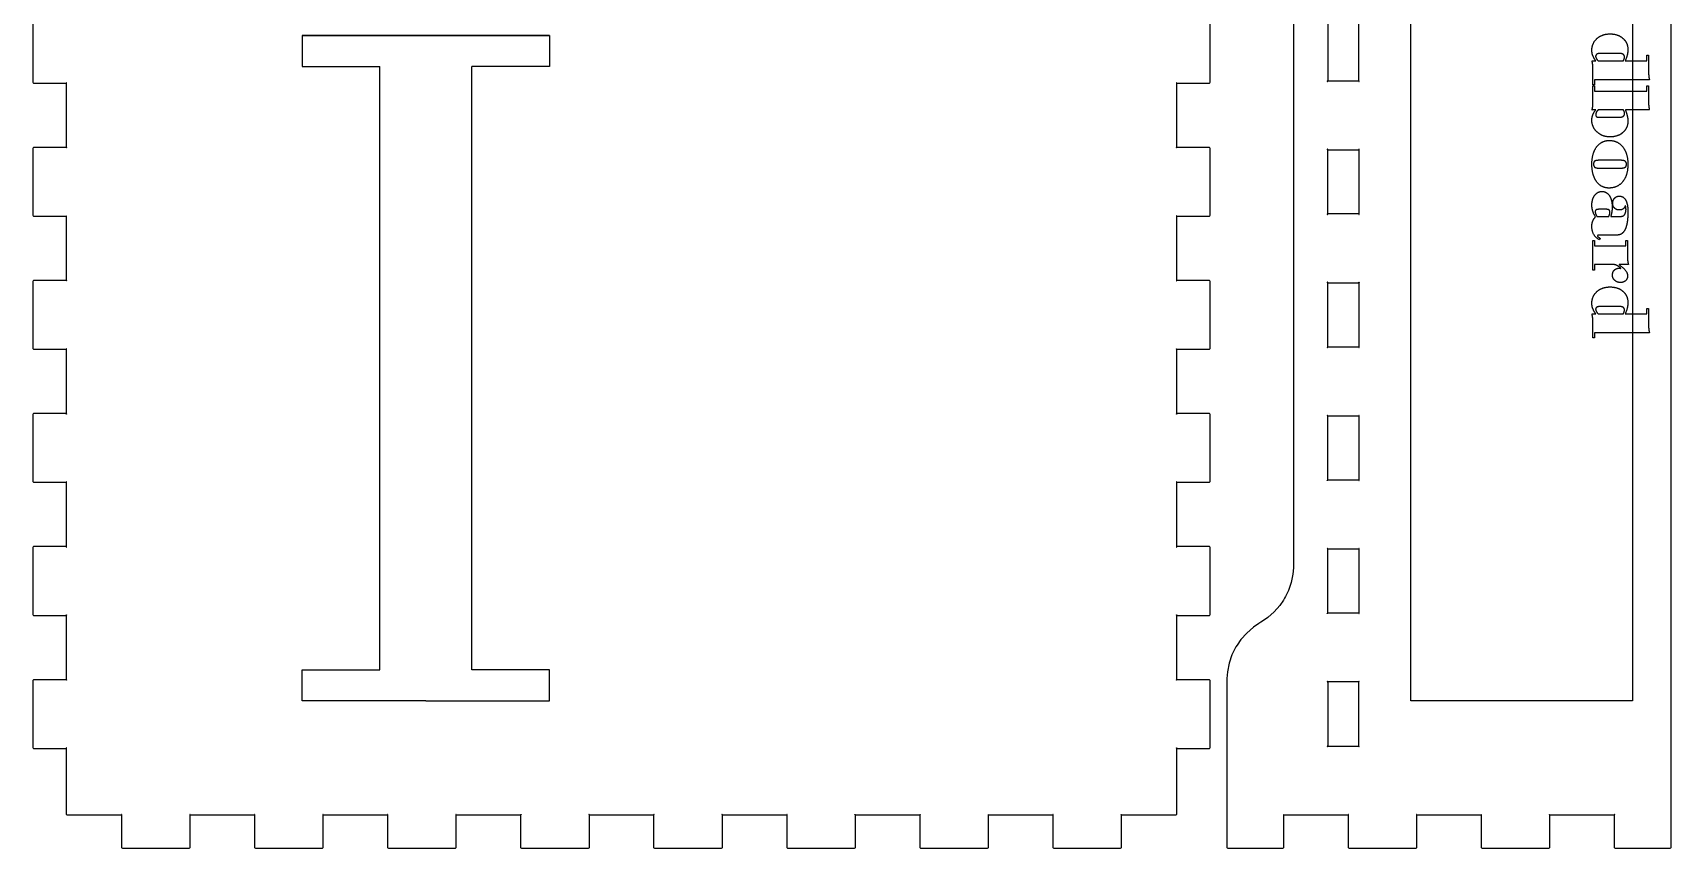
# Model space of a CAD drawing. Header units: millimetres. Extents: x 10 to 778, y 22 to 238.
# Drawn here: x 225.7 to 373.5, y 21.7 to 95.2 of the extents above; entities that cross this region are included whole.
import ezdxf

# ---------------------------------------------------------------- set-up
doc = ezdxf.new("R2010")
doc.units = ezdxf.units.MM
doc.layers.get('0').update_dxf_attribs({"linetype": 'CONTINUOUS'})

msp = doc.modelspace()

# ---------------------------------------------------------------- linework, layer by layer
for p, q in [((250, 95), (272.3, 95)), ((250, 95), (250, 92.2)), ((272.3, 95), (250, 95)), ((272.3, 95), (272.3, 92.2)), ((368.86, 93.37), (367.01, 93.37)), ((371.27, 92.71), (371.27, 93.21)), ((371.27, 93.21), (371.42, 93.21)), ((371.42, 93.21), (371.42, 91.97)), ((250, 92.2), (257, 92.2)), ((257, 37.8), (257, 92.2)), ((265.3, 37.8), (265.3, 92.2)), ((272.3, 92.2), (265.3, 92.2)), ((366.33, 92.71), (366.68, 92.71)), ((366.42, 90.54), (366.42, 91.95)), ((366.88, 92.71), (369.16, 92.71)), ((369.33, 92.71), (371.27, 92.71)), ((366.57, 90.54), (366.42, 90.54)), ((366.42, 88.91), (366.42, 90.45)), ((366.42, 90.45), (366.57, 90.45)), ((371.51, 91.01), (366.57, 91.01)), ((366.57, 91.01), (366.57, 90.54)), ((366.57, 90.45), (366.57, 89.98)), ((371.27, 89.98), (371.27, 90.45)), ((371.27, 90.45), (371.42, 90.45)), ((371.42, 90.45), (371.42, 89.36)), ((366.57, 89.98), (371.27, 89.98)), ((366.67, 88.28), (366.33, 88.28)), ((369.16, 88.28), (366.88, 88.28)), ((366.94, 87.62), (368.78, 87.62)), ((371.51, 88.28), (369.35, 88.28)), ((368.93, 83.74), (366.94, 83.74)), ((366.94, 83.04), (368.96, 83.04)), ((366.78, 78.67), (367.85, 78.67)), ((367.63, 79.32), (366.94, 79.32)), ((368.02, 78.67), (368.76, 78.67)), ((368.42, 76.99), (367.02, 76.99)), ((366.42, 73.83), (366.42, 76.5)), ((366.42, 76.5), (366.57, 76.5)), ((366.57, 76.5), (366.57, 76.02)), ((366.57, 76.02), (369.37, 76.02)), ((367.08, 76.7), (367.02, 76.57)), ((369.37, 76.02), (369.37, 76.5)), ((369.37, 76.5), (369.52, 76.5)), ((369.52, 76.5), (369.52, 75.25)), ((368.36, 74.33), (366.57, 74.33)), ((366.57, 74.33), (366.57, 73.83)), ((369.62, 74.33), (368.77, 74.33)), ((368.77, 74.33), (368.77, 74.31)), ((368.92, 73.99), (368.93, 74.01)), ((366.57, 73.83), (366.42, 73.83)), ((366.33, 69.89), (366.68, 69.89)), ((366.88, 69.89), (369.16, 69.89)), ((368.86, 70.55), (367.01, 70.55)), ((369.33, 69.89), (371.27, 69.89)), ((371.27, 69.89), (371.27, 70.39)), ((371.27, 70.39), (371.42, 70.39)), ((371.42, 70.39), (371.42, 69.16)), ((366.42, 67.72), (366.42, 69.13)), ((371.51, 68.19), (366.57, 68.19)), ((366.57, 68.19), (366.57, 67.72)), ((366.57, 67.72), (366.42, 67.72)), ((250, 35), (250, 37.8)), ((250, 37.8), (257, 37.8)), ((272.3, 37.8), (265.3, 37.8)), ((272.3, 35), (272.3, 37.8)), ((261.15, 35), (250, 35)), ((261.15, 35), (272.3, 35))]:
    msp.add_line(p, q)
for points in [[(339.4, 212.41), (339.4, 47.19), (339.4, 47), (339.35, 46.42), (339.2, 45.67), (338.95, 44.94), (338.7, 44.41), (338.61, 44.24), (338.51, 44.08), (338.18, 43.6), (337.67, 43.02), (337.09, 42.51), (336.62, 42.18), (336.45, 42.08), (336.28, 41.98), (335.79, 41.64), (335.19, 41.11), (334.66, 40.52), (334.32, 40.02), (334.22, 39.85), (334.12, 39.68), (333.86, 39.13), (333.61, 38.38), (333.45, 37.6), (333.4, 37), (333.4, 36.8), (333.4, 24.8), (333.4, 21.8), (333.4, 21.78), (333.43, 21.73), (333.48, 21.7), (333.5, 21.7), (338.44, 21.7), (338.46, 21.7), (338.51, 21.73), (338.54, 21.78), (338.54, 21.8), (338.54, 24.7), (344.34, 24.7), (344.34, 21.8), (344.34, 21.78), (344.37, 21.73), (344.42, 21.7), (344.44, 21.7), (350.44, 21.7), (350.46, 21.7), (350.51, 21.73), (350.54, 21.78), (350.54, 21.8), (350.54, 24.7), (356.34, 24.7), (356.35, 24.7), (356.38, 24.72), (356.38, 24.74), (356.36, 24.74), (356.34, 24.71), (356.34, 24.7), (356.34, 21.8), (356.34, 21.78), (356.37, 21.73), (356.42, 21.7), (356.44, 21.7), (362.44, 21.7), (362.45, 21.7), (362.51, 21.73), (362.54, 21.78), (362.54, 21.8), (362.54, 24.7), (362.53, 24.7), (362.5, 24.72), (362.5, 24.74), (362.52, 24.74), (362.54, 24.71), (362.54, 24.7), (368.34, 24.7), (368.34, 21.8), (368.34, 21.78), (368.37, 21.73), (368.42, 21.7), (368.44, 21.7), (373.38, 21.7), (373.39, 21.7), (373.45, 21.73), (373.48, 21.78), (373.48, 21.8), (373.48, 24.8), (373.48, 234.8)], [(225.7, 96.8), (225.7, 90.8), (225.7, 90.78), (225.73, 90.73), (225.78, 90.7), (225.8, 90.7), (228.7, 90.7), (228.7, 84.9), (228.71, 84.9), (228.74, 84.89), (228.74, 84.86), (228.71, 84.86), (228.7, 84.89), (228.7, 84.9), (225.8, 84.9), (225.78, 84.9), (225.73, 84.87), (225.7, 84.82), (225.7, 84.8), (225.7, 78.8), (225.7, 78.78), (225.73, 78.73), (225.78, 78.7), (225.8, 78.7), (228.7, 78.7), (228.7, 78.71), (228.71, 78.74), (228.74, 78.74), (228.74, 78.72), (228.71, 78.7), (228.7, 78.7), (228.7, 72.9), (228.71, 72.9), (228.74, 72.89), (228.74, 72.86), (228.71, 72.86), (228.7, 72.89), (228.7, 72.9), (225.8, 72.9), (225.78, 72.9), (225.73, 72.87), (225.7, 72.82), (225.7, 72.8), (225.7, 66.8), (225.7, 66.78), (225.73, 66.73), (225.78, 66.7), (225.8, 66.7), (228.7, 66.7), (228.7, 60.9), (228.71, 60.9), (228.74, 60.89), (228.74, 60.86), (228.71, 60.86), (228.7, 60.89), (228.7, 60.9), (225.8, 60.9), (225.78, 60.9), (225.73, 60.87), (225.7, 60.82), (225.7, 60.8), (225.7, 54.8), (225.7, 54.78), (225.73, 54.73), (225.78, 54.7), (225.8, 54.7), (228.7, 54.7), (228.71, 54.7), (228.74, 54.72), (228.74, 54.74), (228.71, 54.74), (228.7, 54.71), (228.7, 54.7), (228.7, 48.9), (228.7, 48.89), (228.71, 48.86), (228.74, 48.86), (228.74, 48.89), (228.71, 48.9), (228.7, 48.9), (225.8, 48.9), (225.78, 48.9), (225.73, 48.87), (225.7, 48.82), (225.7, 48.8), (225.7, 42.8), (225.7, 42.78), (225.73, 42.73), (225.78, 42.7), (225.8, 42.7), (228.7, 42.7), (228.7, 42.71), (228.71, 42.74), (228.74, 42.74), (228.74, 42.72), (228.71, 42.7), (228.7, 42.7), (228.7, 36.9), (228.71, 36.9), (228.74, 36.89), (228.74, 36.86), (228.71, 36.86), (228.7, 36.89), (228.7, 36.9), (225.8, 36.9), (225.78, 36.9), (225.73, 36.87), (225.7, 36.82), (225.7, 36.8), (225.7, 30.8), (225.7, 30.78), (225.73, 30.73), (225.78, 30.7), (225.8, 30.7), (228.7, 30.7), (228.7, 24.8), (228.7, 24.78), (228.73, 24.73), (228.78, 24.7), (228.8, 24.7), (233.7, 24.7), (233.7, 21.8), (233.7, 21.78), (233.73, 21.73), (233.78, 21.7), (233.8, 21.7), (239.8, 21.7), (239.82, 21.7), (239.87, 21.73), (239.9, 21.78), (239.9, 21.8), (239.9, 24.7), (239.9, 24.71), (239.89, 24.74), (239.86, 24.74), (239.86, 24.72), (239.89, 24.7), (239.9, 24.7), (245.7, 24.7), (245.7, 21.8), (245.7, 21.78), (245.73, 21.73), (245.78, 21.7), (245.8, 21.7), (251.8, 21.7), (251.82, 21.7), (251.87, 21.73), (251.9, 21.78), (251.9, 21.8), (251.9, 24.7), (251.9, 24.71), (251.89, 24.74), (251.86, 24.74), (251.86, 24.72), (251.89, 24.7), (251.9, 24.7), (257.7, 24.7), (257.7, 21.8), (257.7, 21.78), (257.73, 21.73), (257.78, 21.7), (257.8, 21.7), (263.8, 21.7), (263.82, 21.7), (263.87, 21.73), (263.9, 21.78), (263.9, 21.8), (263.9, 24.7), (263.9, 24.71), (263.88, 24.74), (263.86, 24.74), (263.86, 24.72), (263.89, 24.7), (263.9, 24.7), (269.7, 24.7), (269.7, 24.71), (269.71, 24.74), (269.74, 24.74), (269.74, 24.72), (269.71, 24.7), (269.7, 24.7), (269.7, 21.8), (269.7, 21.78), (269.73, 21.73), (269.78, 21.7), (269.8, 21.7), (275.8, 21.7), (275.82, 21.7), (275.87, 21.73), (275.9, 21.78), (275.9, 21.8), (275.9, 24.7), (281.7, 24.7), (281.71, 24.7), (281.74, 24.72), (281.74, 24.74), (281.71, 24.74), (281.7, 24.71), (281.7, 24.7), (281.7, 21.8), (281.7, 21.78), (281.73, 21.73), (281.78, 21.7), (281.8, 21.7), (287.8, 21.7), (287.82, 21.7), (287.87, 21.73), (287.9, 21.78), (287.9, 21.8), (287.9, 24.7), (293.7, 24.7), (293.71, 24.7), (293.74, 24.72), (293.74, 24.74), (293.71, 24.74), (293.7, 24.71), (293.7, 24.7), (293.7, 21.8), (293.7, 21.78), (293.73, 21.73), (293.78, 21.7), (293.8, 21.7), (299.8, 21.7), (299.82, 21.7), (299.87, 21.73), (299.9, 21.78), (299.9, 21.8), (299.9, 24.7), (299.89, 24.7), (299.86, 24.72), (299.86, 24.74), (299.88, 24.74), (299.9, 24.71), (299.9, 24.7), (305.7, 24.7), (305.7, 24.71), (305.71, 24.74), (305.74, 24.74), (305.74, 24.72), (305.71, 24.7), (305.7, 24.7), (305.7, 21.8), (305.7, 21.78), (305.73, 21.73), (305.78, 21.7), (305.8, 21.7), (311.8, 21.7), (311.82, 21.7), (311.87, 21.73), (311.9, 21.78), (311.9, 21.8), (311.9, 24.7), (311.9, 24.71), (311.88, 24.74), (311.86, 24.74), (311.86, 24.72), (311.89, 24.7), (311.9, 24.7), (317.7, 24.7), (317.71, 24.7), (317.74, 24.72), (317.74, 24.74), (317.71, 24.74), (317.7, 24.71), (317.7, 24.7), (317.7, 21.8), (317.7, 21.78), (317.73, 21.73), (317.78, 21.7), (317.8, 21.7), (323.8, 21.7), (323.82, 21.7), (323.87, 21.73), (323.9, 21.78), (323.9, 21.8), (323.9, 24.7), (323.89, 24.7), (323.86, 24.72), (323.86, 24.74), (323.88, 24.74), (323.9, 24.71), (323.9, 24.7), (328.8, 24.7), (328.82, 24.7), (328.87, 24.73), (328.9, 24.78), (328.9, 24.8), (328.9, 30.7), (328.89, 30.7), (328.86, 30.72), (328.86, 30.74), (328.88, 30.74), (328.9, 30.71), (328.9, 30.7), (331.8, 30.7), (331.82, 30.7), (331.87, 30.73), (331.9, 30.78), (331.9, 30.8), (331.9, 36.8), (331.9, 36.82), (331.87, 36.87), (331.82, 36.9), (331.8, 36.9), (328.9, 36.9), (328.9, 36.89), (328.88, 36.86), (328.86, 36.86), (328.86, 36.89), (328.89, 36.9), (328.9, 36.9), (328.9, 42.7), (328.89, 42.7), (328.86, 42.72), (328.86, 42.74), (328.88, 42.74), (328.9, 42.71), (328.9, 42.7), (331.8, 42.7), (331.82, 42.7), (331.87, 42.73), (331.9, 42.78), (331.9, 42.8), (331.9, 48.8), (331.9, 48.82), (331.87, 48.87), (331.82, 48.9), (331.8, 48.9), (328.9, 48.9), (328.89, 48.9), (328.86, 48.89), (328.86, 48.86), (328.88, 48.86), (328.9, 48.89), (328.9, 48.9), (328.9, 54.7), (331.8, 54.7), (331.82, 54.7), (331.87, 54.73), (331.9, 54.78), (331.9, 54.8), (331.9, 60.8), (331.9, 60.82), (331.87, 60.87), (331.82, 60.9), (331.8, 60.9), (328.9, 60.9), (328.9, 60.89), (328.88, 60.86), (328.86, 60.86), (328.86, 60.89), (328.89, 60.9), (328.9, 60.9), (328.9, 66.7), (328.89, 66.7), (328.86, 66.71), (328.86, 66.74), (328.88, 66.74), (328.9, 66.71), (328.9, 66.7), (331.8, 66.7), (331.82, 66.7), (331.87, 66.73), (331.9, 66.78), (331.9, 66.8), (331.9, 72.8), (331.9, 72.82), (331.87, 72.87), (331.82, 72.9), (331.8, 72.9), (328.9, 72.9), (328.9, 78.7), (328.9, 78.71), (328.88, 78.74), (328.86, 78.74), (328.86, 78.72), (328.89, 78.7), (328.9, 78.7), (331.8, 78.7), (331.82, 78.7), (331.87, 78.73), (331.9, 78.78), (331.9, 78.8), (331.9, 84.8), (331.9, 84.82), (331.87, 84.87), (331.82, 84.9), (331.8, 84.9), (328.9, 84.9), (328.9, 84.89), (328.88, 84.86), (328.86, 84.86), (328.86, 84.89), (328.89, 84.9), (328.9, 84.9), (328.9, 90.7), (328.9, 90.71), (328.88, 90.74), (328.86, 90.74), (328.86, 90.72), (328.89, 90.7), (328.9, 90.7), (331.8, 90.7), (331.82, 90.7), (331.87, 90.73), (331.9, 90.78), (331.9, 90.8), (331.9, 96.8)]]:
    msp.add_lwpolyline(points)
for points in [[(350, 35), (350, 225), (370, 225), (370, 35)], [(342.5, 90.89), (342.5, 90.9), (345.3, 90.9), (345.3, 96.7), (345.3, 96.71), (345.31, 96.74), (345.34, 96.74), (345.34, 96.71), (345.31, 96.7), (345.3, 96.7), (342.5, 96.7), (342.5, 93.8), (342.5, 90.9), (342.49, 90.9), (342.46, 90.89), (342.46, 90.86), (342.49, 90.86)], [(228.74, 90.72), (228.74, 90.74), (228.71, 90.74), (228.7, 90.71), (228.7, 90.7), (228.71, 90.7)], [(345.34, 90.89), (345.31, 90.9), (345.3, 90.9), (345.3, 90.89), (345.31, 90.86), (345.34, 90.86)], [(342.5, 84.7), (342.5, 84.71), (342.49, 84.74), (342.46, 84.74), (342.46, 84.72), (342.49, 84.7)], [(345.3, 78.9), (342.5, 78.9), (342.5, 81.8), (342.5, 84.7), (345.3, 84.7)], [(345.3, 84.71), (345.3, 84.7), (345.31, 84.7), (345.34, 84.72), (345.34, 84.74), (345.31, 84.74)], [(342.5, 78.9), (342.49, 78.9), (342.46, 78.89), (342.46, 78.86), (342.49, 78.86), (342.5, 78.89)], [(345.34, 78.89), (345.31, 78.9), (345.3, 78.9), (345.3, 78.89), (345.31, 78.86), (345.34, 78.86)], [(328.89, 72.9), (328.86, 72.89), (328.86, 72.86), (328.88, 72.86), (328.9, 72.89), (328.9, 72.9)], [(342.49, 72.74), (342.46, 72.74), (342.46, 72.71), (342.49, 72.7), (342.5, 72.7), (342.5, 72.71)], [(342.5, 72.7), (345.3, 72.7), (345.3, 72.71), (345.31, 72.74), (345.34, 72.74), (345.34, 72.71), (345.31, 72.7), (345.3, 72.7), (345.3, 66.9), (345.3, 66.89), (345.31, 66.86), (345.34, 66.86), (345.34, 66.89), (345.31, 66.9), (345.3, 66.9), (342.5, 66.9), (342.49, 66.9), (342.46, 66.89), (342.46, 66.86), (342.49, 66.86), (342.5, 66.89), (342.5, 66.9), (342.5, 69.8)], [(228.74, 66.74), (228.71, 66.74), (228.7, 66.71), (228.7, 66.7), (228.71, 66.7), (228.74, 66.71)], [(342.46, 60.74), (342.46, 60.71), (342.49, 60.7), (342.5, 60.7), (342.5, 60.71), (342.49, 60.74)], [(342.5, 57.8), (342.5, 60.7), (345.3, 60.7), (345.3, 54.9), (345.3, 54.89), (345.31, 54.86), (345.34, 54.86), (345.34, 54.89), (345.31, 54.9), (345.3, 54.9), (342.5, 54.9), (342.5, 54.89), (342.49, 54.86), (342.46, 54.86), (342.46, 54.89), (342.49, 54.9), (342.5, 54.9)], [(345.34, 60.74), (345.31, 60.74), (345.3, 60.71), (345.3, 60.7), (345.31, 60.7), (345.34, 60.71)], [(328.86, 54.74), (328.86, 54.72), (328.89, 54.7), (328.9, 54.7), (328.9, 54.71), (328.88, 54.74)], [(342.5, 48.7), (342.5, 48.71), (342.49, 48.74), (342.46, 48.74), (342.46, 48.72), (342.49, 48.7)], [(345.3, 42.9), (342.5, 42.9), (342.5, 42.89), (342.49, 42.86), (342.46, 42.86), (342.46, 42.89), (342.49, 42.9), (342.5, 42.9), (342.5, 45.8), (342.5, 48.7), (345.3, 48.7), (345.31, 48.7), (345.34, 48.72), (345.34, 48.74), (345.31, 48.74), (345.3, 48.71), (345.3, 48.7)], [(345.34, 42.89), (345.31, 42.9), (345.3, 42.9), (345.3, 42.89), (345.31, 42.86), (345.34, 42.86)], [(342.46, 36.72), (342.49, 36.7), (342.5, 36.7), (342.5, 33.8), (342.5, 30.9), (342.49, 30.9), (342.46, 30.89), (342.46, 30.86), (342.49, 30.86), (342.5, 30.89), (342.5, 30.9), (345.3, 30.9), (345.3, 30.89), (345.31, 30.86), (345.34, 30.86), (345.34, 30.89), (345.31, 30.9), (345.3, 30.9), (345.3, 36.7), (342.5, 36.7), (342.5, 36.71), (342.49, 36.74), (342.46, 36.74)], [(345.31, 36.7), (345.34, 36.72), (345.34, 36.74), (345.31, 36.74), (345.3, 36.71), (345.3, 36.7)], [(228.7, 30.7), (228.71, 30.7), (228.74, 30.72), (228.74, 30.74), (228.71, 30.74), (228.7, 30.71)], [(233.7, 24.71), (233.7, 24.7), (233.71, 24.7), (233.74, 24.72), (233.74, 24.74), (233.71, 24.74)], [(245.71, 24.7), (245.74, 24.72), (245.74, 24.74), (245.71, 24.74), (245.7, 24.71), (245.7, 24.7)], [(257.7, 24.71), (257.7, 24.7), (257.71, 24.7), (257.74, 24.72), (257.74, 24.74), (257.71, 24.74)], [(275.89, 24.7), (275.9, 24.7), (275.9, 24.71), (275.88, 24.74), (275.86, 24.74), (275.86, 24.72)], [(287.88, 24.74), (287.86, 24.74), (287.86, 24.72), (287.89, 24.7), (287.9, 24.7), (287.9, 24.71)], [(338.53, 24.7), (338.54, 24.7), (338.54, 24.71), (338.52, 24.74), (338.5, 24.74), (338.5, 24.72)], [(344.34, 24.7), (344.35, 24.7), (344.38, 24.72), (344.38, 24.74), (344.35, 24.74), (344.34, 24.71)], [(350.53, 24.7), (350.54, 24.7), (350.54, 24.71), (350.53, 24.74), (350.5, 24.74), (350.5, 24.72)], [(368.38, 24.72), (368.38, 24.74), (368.35, 24.74), (368.34, 24.71), (368.34, 24.7), (368.35, 24.7)]]:
    msp.add_lwpolyline(points, close=True)
for points in [[(366.32, 93.64), (366.32, 94.3), (366.78, 94.72)], [(366.78, 94.72), (367.25, 95.14), (367.96, 95.14)], [(367.96, 95.14), (368.67, 95.14), (369.12, 94.74)], [(369.12, 94.74), (369.57, 94.35), (369.57, 93.73)], [(366.68, 92.71), (366.32, 93.17), (366.32, 93.64)], [(366.76, 93.3), (366.66, 93.23), (366.66, 93.13)], [(366.66, 93.13), (366.66, 92.95), (366.88, 92.71)], [(367.01, 93.37), (366.85, 93.37), (366.76, 93.3)], [(369.16, 93.28), (369.05, 93.37), (368.86, 93.37)], [(369.27, 93.04), (369.27, 93.19), (369.16, 93.28)], [(369.57, 93.73), (369.57, 93.28), (369.33, 92.71)], [(366.42, 91.95), (366.42, 92.38), (366.33, 92.71)], [(369.16, 92.71), (369.27, 92.95), (369.27, 93.04)], [(371.42, 91.97), (371.42, 91.45), (371.51, 91.01)], [(366.33, 88.28), (366.42, 88.58), (366.42, 88.91)], [(371.42, 89.36), (371.42, 88.68), (371.51, 88.28)], [(366.32, 87.36), (366.32, 87.88), (366.67, 88.28)], [(366.79, 86.29), (366.32, 86.72), (366.32, 87.36)], [(366.88, 88.28), (366.67, 88.06), (366.67, 87.86)], [(366.67, 87.86), (366.67, 87.62), (366.94, 87.62)], [(368.78, 87.62), (369.27, 87.62), (369.27, 87.96)], [(369.57, 87.27), (369.57, 86.65), (369.12, 86.25)], [(369.27, 87.96), (369.27, 88.13), (369.16, 88.28)], [(369.35, 88.28), (369.57, 87.68), (369.57, 87.27)], [(367.96, 85.85), (367.26, 85.85), (366.79, 86.29)], [(369.12, 86.25), (368.66, 85.85), (367.96, 85.85)], [(366.32, 83.39), (366.32, 84.36), (366.75, 84.95)], [(366.75, 84.95), (367.19, 85.53), (367.89, 85.53)], [(367.89, 85.53), (368.65, 85.53), (369.11, 84.95)], [(369.11, 84.95), (369.57, 84.36), (369.57, 83.39)], [(366.74, 81.82), (366.32, 82.41), (366.32, 83.39)], [(366.58, 83.67), (366.47, 83.59), (366.47, 83.42)], [(366.47, 83.42), (366.47, 83.21), (366.58, 83.12)], [(366.94, 83.74), (366.68, 83.74), (366.58, 83.67)], [(366.58, 83.12), (366.69, 83.04), (366.94, 83.04)], [(369.32, 83.66), (369.21, 83.74), (368.93, 83.74)], [(368.96, 83.04), (369.23, 83.04), (369.33, 83.12)], [(369.57, 83.39), (369.57, 82.4), (369.11, 81.82)], [(369.44, 83.39), (369.44, 83.58), (369.32, 83.66)], [(369.33, 83.12), (369.44, 83.19), (369.44, 83.39)], [(367.86, 81.24), (367.16, 81.24), (366.74, 81.82)], [(369.11, 81.82), (368.64, 81.24), (367.86, 81.24)], [(366.32, 79.68), (366.32, 80.22), (366.57, 80.57)], [(366.57, 80.57), (366.83, 80.93), (367.21, 80.93)], [(367.21, 80.93), (367.65, 80.93), (367.9, 80.56)], [(367.9, 80.56), (368.15, 80.19), (368.15, 79.54)], [(368.2, 79.86), (368.2, 80.15), (368.37, 80.33)], [(368.37, 79.43), (368.2, 79.59), (368.2, 79.86)], [(368.37, 80.33), (368.54, 80.51), (368.81, 80.51)], [(368.81, 80.51), (369.17, 80.51), (369.37, 80.15)], [(369.37, 80.15), (369.57, 79.79), (369.57, 79.14)], [(366.65, 78.64), (366.32, 79.16), (366.32, 79.68)], [(366.32, 77.81), (366.32, 78.3), (366.65, 78.64)], [(366.94, 79.32), (366.62, 79.32), (366.62, 79.1)], [(366.62, 79.1), (366.62, 78.96), (366.78, 78.67)], [(367.87, 79.26), (367.8, 79.32), (367.63, 79.32)], [(367.85, 78.67), (367.95, 78.91), (367.95, 79.05)], [(367.95, 79.05), (367.95, 79.2), (367.87, 79.26)], [(368.15, 79.54), (368.15, 79.05), (368.02, 78.67)], [(368.81, 79.26), (368.53, 79.26), (368.37, 79.43)], [(368.76, 78.67), (369.07, 78.67), (369.18, 78.75)], [(369.34, 79.67), (369.22, 79.26), (368.81, 79.26)], [(369.18, 78.75), (369.29, 78.82), (369.34, 78.98)], [(369.4, 79.32), (369.4, 79.55), (369.34, 79.67)], [(369.34, 78.98), (369.4, 79.13), (369.4, 79.32)], [(369.57, 79.14), (369.57, 78.45), (369.48, 78)], [(367.02, 76.57), (366.32, 76.91), (366.32, 77.81)], [(366.86, 76.98), (366.83, 76.97), (366.83, 76.93)], [(366.83, 76.93), (366.83, 76.85), (367.08, 76.7)], [(367.02, 76.99), (366.9, 76.99), (366.86, 76.98)], [(368.92, 77.06), (368.76, 76.99), (368.42, 76.99)], [(369.23, 77.35), (369.08, 77.14), (368.92, 77.06)], [(369.48, 78), (369.38, 77.56), (369.23, 77.35)], [(368.35, 73.84), (368.52, 74.01), (368.78, 74.01)], [(368.62, 74.23), (368.43, 74.33), (368.36, 74.33)], [(368.93, 74.01), (368.8, 74.14), (368.62, 74.23)], [(368.77, 74.31), (369.54, 73.83), (369.54, 73.33)], [(368.78, 74.01), (368.87, 74.01), (368.92, 73.99)], [(369.52, 75.25), (369.52, 74.69), (369.62, 74.33)], [(368.18, 73.39), (368.18, 73.66), (368.35, 73.84)], [(368.39, 72.91), (368.18, 73.11), (368.18, 73.39)], [(368.9, 72.72), (368.6, 72.72), (368.39, 72.91)], [(369.36, 72.88), (369.19, 72.72), (368.9, 72.72)], [(369.54, 73.33), (369.54, 73.05), (369.36, 72.88)], [(366.32, 70.82), (366.32, 71.49), (366.78, 71.9)], [(366.78, 71.9), (367.25, 72.32), (367.96, 72.32)], [(367.96, 72.32), (368.67, 72.32), (369.12, 71.93)], [(369.12, 71.93), (369.57, 71.53), (369.57, 70.91)], [(366.68, 69.89), (366.32, 70.35), (366.32, 70.82)], [(366.42, 69.13), (366.42, 69.56), (366.33, 69.89)], [(366.76, 70.48), (366.66, 70.42), (366.66, 70.32)], [(366.66, 70.32), (366.66, 70.14), (366.88, 69.89)], [(367.01, 70.55), (366.85, 70.55), (366.76, 70.48)], [(369.16, 70.46), (369.05, 70.55), (368.86, 70.55)], [(369.27, 70.23), (369.27, 70.37), (369.16, 70.46)], [(369.16, 69.89), (369.27, 70.14), (369.27, 70.23)], [(369.57, 70.91), (369.57, 70.46), (369.33, 69.89)], [(371.42, 69.16), (371.42, 68.63), (371.51, 68.19)]]:
    msp.add_open_spline(points, degree=2)

doc.saveas('drawing.dxf')
